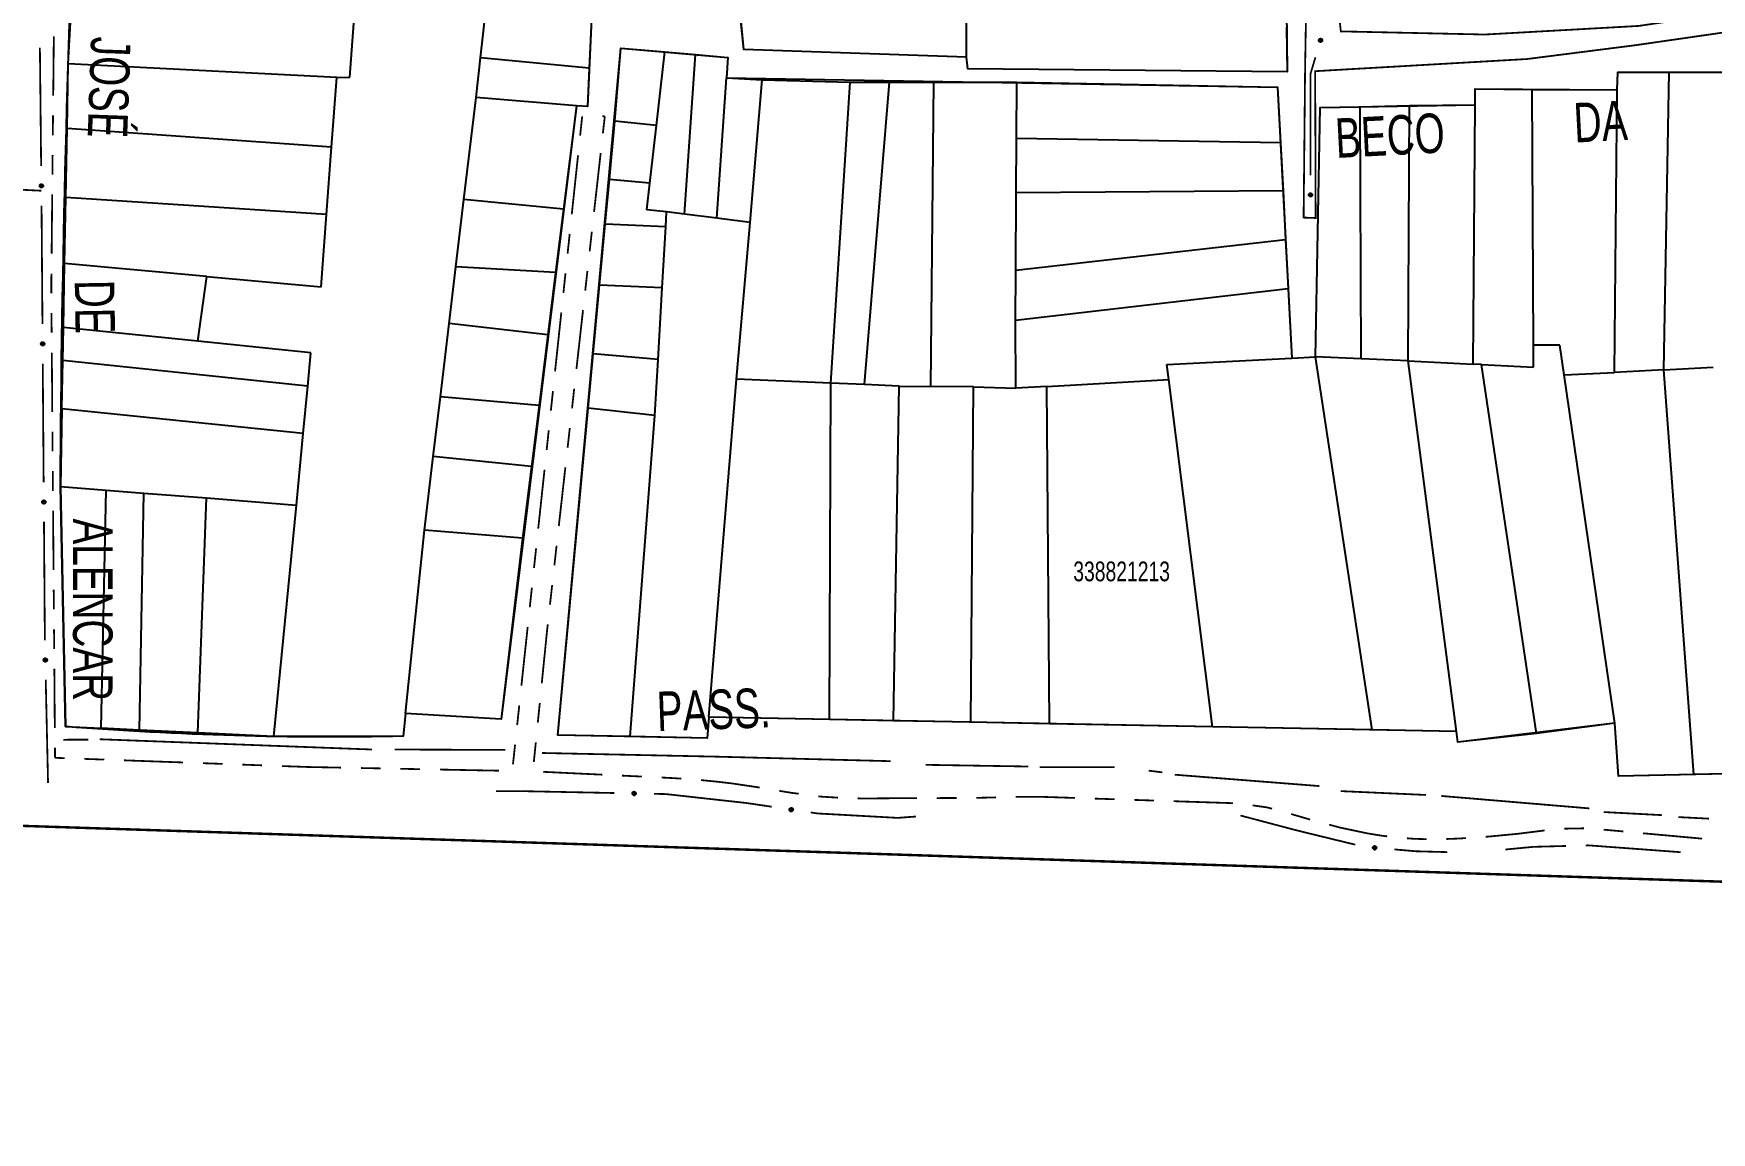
# Model space of a CAD drawing. Extents: x 203614 to 206284, y 4847494 to 4848495.
# Drawn here: x 203980 to 204149.9, y 4847519.5 to 4847630.7 of the extents above; entities that cross this region are included whole.
import ezdxf

# ---------------------------------------------------------------- set-up
doc = ezdxf.new("R2010")
doc.units = 0
doc.header["$LTSCALE"] = 1.5
doc.header["$MEASUREMENT"] = 0
doc.linetypes.add('PHANTOMX2', pattern=[5, 2.5, -0.5, 0.5, -0.5, 0.5, -0.5])
for name, color, linetype in [('CD-MALHA-LOTES', 40, 'CONTINUOUS'), ('CD_TXT_QUADRA', 7, 'CONTINUOUS'), ('HD-VALAS-DRENOS', 170, 'CONTINUOUS'), ('LM-LIM-SETOR-FISCAL', 7, 'CONTINUOUS'), ('RU-QUADRAS', 210, 'CONTINUOUS'), ('SV-EIXO-RUA-N-PAV', 6, 'CONTINUOUS'), ('SV-RUA-NAO-PAV-S-GUIA-C-GUIA', 7, 'PHANTOMX2'), ('SV-TXT-RUA-N-PAV-S-GUIA-C-GUIA', 7, 'CONTINUOUS')]:
    doc.layers.add(name, color=color, linetype=linetype)
doc.styles.add('ARIAL', font='ARIAL.TTF')
doc.linetypes.add('Limite', pattern='A,20,-3,[130,ltypeshp.shx,S=6.35,R=0,X=0,Y=0],-3,20', length=46)

msp = doc.modelspace()

# ---------------------------------------------------------------- linework, layer by layer
at = {"layer": 'CD-MALHA-LOTES', "flags": 128}
for points in [[(203983.5, 4847627.63), (203983.97, 4847636.04)], [(204012.02, 4847626.28), (204012.62, 4847634.52)], [(204025.23, 4847628.24), (204025.78, 4847633.02)], [(204051.88, 4847629.08), (204051.5, 4847632.94)], [(204036.47, 4847632.19), (204036.24, 4847627.19)], [(204074.44, 4847628.29), (204074.43, 4847632.61)], [(204106.85, 4847631.33), (204106.89, 4847626.82)], [(204024.78, 4847624.23), (204025.23, 4847628.24)], [(204036.24, 4847627.19), (204025.23, 4847628.24)], [(204038.83, 4847621.83), (204039.45, 4847629.22)], [(204039.45, 4847629.22), (204043.9, 4847628.83)], [(204043.05, 4847621.38), (204043.9, 4847628.83)], [(204043.9, 4847628.83), (204046.99, 4847628.57)], [(204045.88, 4847612.42), (204046.99, 4847628.57)], [(204046.99, 4847628.57), (204050.27, 4847628.28)], [(204050.27, 4847628.28), (204050.13, 4847626.2)], [(204074.44, 4847628.29), (204051.88, 4847629.08)], [(204074.57, 4847627.11), (204074.44, 4847628.29)], [(203983.38, 4847621.09), (203983.5, 4847627.63)], [(204010.69, 4847626.25), (203983.5, 4847627.63)], [(204010.16, 4847619.18), (204010.69, 4847626.25)], [(204010.69, 4847626.25), (204012.02, 4847626.28)], [(204036.24, 4847627.19), (204036.06, 4847623.29)], [(204049.15, 4847612.01), (204050.13, 4847626.2)], [(204050.13, 4847626.2), (204053.74, 4847625.99)], [(204106.89, 4847626.82), (204074.57, 4847627.11)], [(204140.32, 4847624.98), (204140.39, 4847626.78)], [(204140.39, 4847626.78), (204145.58, 4847626.78)], [(204145.03, 4847596.65), (204145.58, 4847626.78)], [(204145.58, 4847626.78), (204150.82, 4847626.78)], [(204052.53, 4847611.58), (204053.74, 4847625.99)], [(204053.74, 4847625.99), (204062.65, 4847625.76)], [(204060.7, 4847595.3), (204062.65, 4847625.76)], [(204062.65, 4847625.76), (204066.63, 4847625.76)], [(204064.11, 4847595.16), (204066.63, 4847625.76)], [(204066.63, 4847625.76), (204071.13, 4847625.77)], [(204070.84, 4847594.97), (204071.13, 4847625.77)], [(204071.13, 4847625.77), (204079.53, 4847625.77)], [(204079.5, 4847620.06), (204079.53, 4847625.77)], [(204079.53, 4847625.77), (204105.94, 4847625.26)], [(204105.94, 4847625.26), (204106.24, 4847619.62)], [(204125.95, 4847623.49), (204125.94, 4847625.08)], [(204125.94, 4847625.08), (204131.71, 4847625.04)], [(204131.85, 4847599.14), (204131.71, 4847625.04)], [(204131.71, 4847625.04), (204140.32, 4847624.98)], [(204140.03, 4847596.39), (204140.32, 4847624.98)], [(204023.55, 4847613.9), (204024.78, 4847624.23)], [(204034.97, 4847623.37), (204024.78, 4847624.23)], [(204034.97, 4847623.37), (204033.65, 4847612.9)], [(204036.06, 4847623.29), (204034.97, 4847623.37)], [(204109.78, 4847597.96), (204110.25, 4847623.2)], [(204110.25, 4847623.2), (204114.28, 4847623.28)], [(204114.28, 4847623.28), (204119.29, 4847623.39)], [(204114.4, 4847597.76), (204114.28, 4847623.28)], [(204119.15, 4847597.55), (204119.29, 4847623.39)], [(204119.29, 4847623.39), (204125.95, 4847623.49)], [(204125.75, 4847597.23), (204125.95, 4847623.49)], [(203983.25, 4847614.08), (203983.38, 4847621.09)], [(204010.16, 4847619.18), (203983.38, 4847621.09)], [(204038.28, 4847615.92), (204038.83, 4847621.83)], [(204043.05, 4847621.38), (204038.83, 4847621.83)], [(204042.39, 4847615.55), (204043.05, 4847621.38)], [(204079.47, 4847614.58), (204079.5, 4847620.06)], [(204106.24, 4847619.62), (204079.5, 4847620.06)], [(204106.24, 4847619.62), (204106.49, 4847614.76)], [(204009.66, 4847612.38), (204010.16, 4847619.18)], [(204037.87, 4847611.41), (204038.28, 4847615.92)], [(204042.39, 4847615.55), (204038.28, 4847615.92)], [(204042.08, 4847612.83), (204042.39, 4847615.55)], [(204079.43, 4847606.7), (204079.47, 4847614.58)], [(204106.49, 4847614.76), (204079.47, 4847614.58)], [(204106.49, 4847614.76), (204106.75, 4847609.82)], [(203983.12, 4847607.42), (203983.25, 4847614.08)], [(204009.66, 4847612.38), (203983.25, 4847614.08)], [(204022.73, 4847607.08), (204023.55, 4847613.9)], [(204033.65, 4847612.9), (204023.55, 4847613.9)], [(204033.65, 4847612.9), (204032.84, 4847606.5)], [(204044.08, 4847612.65), (204042.08, 4847612.83)], [(204044, 4847611.12), (204044.08, 4847612.65)], [(204045.88, 4847612.42), (204044.08, 4847612.65)], [(204009.11, 4847605.04), (204009.66, 4847612.38)], [(204037.29, 4847605.23), (204037.87, 4847611.41)], [(204044, 4847611.12), (204037.87, 4847611.41)], [(204043.64, 4847604.94), (204044, 4847611.12)], [(204049.15, 4847612.01), (204045.88, 4847612.42)], [(204052.53, 4847611.58), (204049.15, 4847612.01)], [(204051.17, 4847595.72), (204052.53, 4847611.58)], [(204106.75, 4847609.82), (204079.43, 4847606.7)], [(204106.75, 4847609.82), (204107.01, 4847604.9)], [(203983, 4847600.95), (203983.12, 4847607.42)], [(203997.53, 4847606.1), (203983.12, 4847607.42)], [(203996.62, 4847599.54), (203997.53, 4847606.1)], [(203997.53, 4847606.1), (204009.11, 4847605.04)], [(204022.05, 4847601.33), (204022.73, 4847607.08)], [(204032.84, 4847606.5), (204022.73, 4847607.08)], [(204032.84, 4847606.5), (204032.05, 4847600.21)], [(204079.41, 4847601.67), (204079.43, 4847606.7)], [(204036.65, 4847598.28), (204037.29, 4847605.23)], [(204043.64, 4847604.94), (204037.29, 4847605.23)], [(204043.22, 4847597.71), (204043.64, 4847604.94)], [(204079.41, 4847601.67), (204107.01, 4847604.9)], [(204107.01, 4847604.9), (204107.38, 4847597.84)], [(203982.94, 4847597.6), (203983, 4847600.95)], [(203996.62, 4847599.54), (203983, 4847600.95)], [(204021.17, 4847593.93), (204022.05, 4847601.33)], [(204032.05, 4847600.21), (204022.05, 4847601.33)], [(204079.42, 4847594.79), (204079.41, 4847601.67)], [(204008.05, 4847598.36), (203996.62, 4847599.54)], [(204032.05, 4847600.21), (204031.16, 4847593.04)], [(204131.86, 4847596.93), (204131.85, 4847599.14)], [(204134.51, 4847599.14), (204131.85, 4847599.14)], [(204134.95, 4847596.13), (204134.51, 4847599.14)], [(203982.85, 4847592.72), (203982.94, 4847597.6)], [(204007.74, 4847595), (203982.94, 4847597.6)], [(204007.74, 4847595), (204008.05, 4847598.36)], [(204036.14, 4847592.77), (204036.65, 4847598.28)], [(204043.22, 4847597.71), (204036.65, 4847598.28)], [(204042.9, 4847592.04), (204043.22, 4847597.71)], [(204094.72, 4847597.2), (204107.38, 4847597.84)], [(204094.92, 4847595.66), (204094.72, 4847597.2)], [(204107.38, 4847597.84), (204109.78, 4847597.96)], [(204114.4, 4847597.76), (204109.78, 4847597.96)], [(204115.5, 4847560.2), (204109.78, 4847597.96)], [(204119.15, 4847597.55), (204114.4, 4847597.76)], [(204119.15, 4847597.55), (204125.75, 4847597.23)], [(204124.06, 4847560.04), (204119.15, 4847597.55)], [(204126.59, 4847597.19), (204125.75, 4847597.23)], [(204126.59, 4847597.19), (204131.86, 4847596.93)], [(204132.14, 4847559.85), (204126.59, 4847597.19)], [(204048.35, 4847561.49), (204051.17, 4847595.72)], [(204060.7, 4847595.3), (204051.17, 4847595.72)], [(204082.57, 4847594.97), (204094.92, 4847595.66)], [(204099.35, 4847560.51), (204094.92, 4847595.66)], [(204134.95, 4847596.13), (204140.03, 4847596.39)], [(204140.09, 4847560.88), (204134.95, 4847596.13)], [(204145.03, 4847596.65), (204140.03, 4847596.39)], [(204145.03, 4847596.65), (204150.02, 4847596.91)], [(204148.09, 4847555.69), (204145.03, 4847596.65)], [(204007.29, 4847590.22), (204007.74, 4847595)], [(204020.45, 4847587.89), (204021.17, 4847593.93)], [(204031.16, 4847593.04), (204021.17, 4847593.93)], [(204060.56, 4847561.26), (204060.7, 4847595.3)], [(204064.11, 4847595.16), (204060.7, 4847595.3)], [(204067.63, 4847595), (204064.11, 4847595.16)], [(204067.05, 4847561.13), (204067.63, 4847595)], [(204067.63, 4847595), (204070.84, 4847594.97)], [(204075.15, 4847594.94), (204070.84, 4847594.97)], [(204074.87, 4847560.98), (204075.15, 4847594.94)], [(204075.15, 4847594.94), (204079.42, 4847594.79)], [(204082.57, 4847594.97), (204079.42, 4847594.79)], [(204082.84, 4847560.83), (204082.57, 4847594.97)], [(203982.85, 4847592.72), (203982.7, 4847584.85)], [(204007.29, 4847590.22), (203982.85, 4847592.72)], [(204031.16, 4847593.04), (204030.39, 4847586.88)], [(204033.07, 4847559.68), (204036.14, 4847592.77)], [(204042.9, 4847592.04), (204036.14, 4847592.77)], [(204040.38, 4847559.53), (204042.9, 4847592.04)], [(204006.61, 4847582.96), (204007.29, 4847590.22)], [(204019.55, 4847580.42), (204020.45, 4847587.89)], [(204030.39, 4847586.88), (204020.45, 4847587.89)], [(204030.39, 4847586.88), (204029.48, 4847579.62)], [(203982.7, 4847584.85), (203987.33, 4847584.48)], [(203982.7, 4847584.85), (203983.23, 4847560.54)], [(203986.83, 4847560.37), (203987.33, 4847584.48)], [(203987.33, 4847584.48), (203991.15, 4847584.18)], [(203990.71, 4847560.19), (203991.15, 4847584.18)], [(203991.15, 4847584.18), (203997.51, 4847583.68)], [(203996.6, 4847559.91), (203997.51, 4847583.68)], [(203997.51, 4847583.68), (204006.61, 4847582.96)], [(204004.31, 4847559.54), (204006.61, 4847582.96)], [(204017.65, 4847561.86), (204019.55, 4847580.42)], [(204029.48, 4847579.62), (204019.55, 4847580.42)], [(204029.48, 4847579.62), (204027.32, 4847561.29)], [(204017.65, 4847561.86), (204017.42, 4847559.56)], [(204027.32, 4847561.29), (204017.65, 4847561.86)], [(203983.23, 4847560.54), (203986.83, 4847560.37)], [(203990.71, 4847560.19), (203986.83, 4847560.37)], [(203996.6, 4847559.91), (203990.71, 4847560.19)], [(204004.31, 4847559.54), (203996.6, 4847559.91)], [(204048.35, 4847561.49), (204048.19, 4847559.36)], [(204060.56, 4847561.26), (204048.35, 4847561.49)], [(204067.05, 4847561.13), (204060.56, 4847561.26)], [(204067.14, 4847561.13), (204067.05, 4847561.13)], [(204074.87, 4847560.98), (204067.14, 4847561.13)], [(204082.84, 4847560.83), (204074.87, 4847560.98)], [(204099.35, 4847560.51), (204082.84, 4847560.83)], [(204115.5, 4847560.2), (204099.35, 4847560.51)], [(204124.06, 4847560.04), (204115.5, 4847560.2)], [(204124.2, 4847558.98), (204124.06, 4847560.04)], [(204132.14, 4847559.85), (204124.2, 4847558.98)], [(204140.09, 4847560.88), (204132.14, 4847559.85)], [(204140.46, 4847555.52), (204140.09, 4847560.88)], [(204017.42, 4847559.56), (204004.31, 4847559.54)], [(204040.38, 4847559.53), (204033.07, 4847559.68)], [(204048.19, 4847559.36), (204040.38, 4847559.53)], [(204148.09, 4847555.69), (204140.46, 4847555.52)], [(204152.96, 4847555.79), (204148.09, 4847555.69)]]:
    msp.add_lwpolyline(points, dxfattribs=at)
at = {"layer": 'HD-VALAS-DRENOS', "const_width": 0.18, "flags": 128}
for points in [[(203982.99, 4847559.21), (203985.54, 4847559.22)], [(203986.67, 4847559.26), (204014.26, 4847558.22)], [(204016.56, 4847558.22), (204027.76, 4847558.18)], [(204031.46, 4847557.87), (204049.05, 4847557.5), (204066.77, 4847557.04)], [(204070.3, 4847556.67), (204080.69, 4847556.5)], [(204081.84, 4847556.44), (204089.45, 4847556.43)], [(204092.89, 4847556.08), (204094.26, 4847555.91)], [(204095.53, 4847555.67), (204110.17, 4847554.52)], [(204112.33, 4847554.01), (204120.97, 4847553.62)], [(204122.51, 4847553.52), (204137.49, 4847552.26)], [(204138.94, 4847551.89), (204144.84, 4847551.58)], [(204146.51, 4847551.38), (204149.61, 4847551.22)]]:
    msp.add_lwpolyline(points, dxfattribs=at)
at = {"layer": 'LM-LIM-SETOR-FISCAL', "linetype": 'Limite', "ltscale": 0.1, "const_width": 0.25}
msp.add_lwpolyline([(203614.41, 4848259.31), (203616.108988, 4847999.745013), (203622.795286, 4847975.92471), (203627.32, 4847587.17), (203711.22, 4847527.29), (203768.018456, 4847519.600845), (203780.140347, 4847567.972109), (203895, 4847552.65), (203896.209966, 4847543.60772), (203966.249059, 4847540.902424), (203966.717378, 4847550.891452), (204221.1, 4847542.54), (204302.25, 4847551.62)], dxfattribs=at)
at = {"layer": 'RU-QUADRAS', "color": 6, "linetype": 'Continuous'}
msp.add_lwpolyline([(204036.47, 4847632.19), (204036.06, 4847623.29), (204034.97, 4847623.37), (204027.32, 4847561.29), (204017.65, 4847561.86), (204017.42, 4847559.56, -0.0244690542), (203983.23, 4847560.54), (203982.7, 4847584.85, -0.0098193864), (203984.47, 4847652.92)], format="xyb", dxfattribs=at)
for points in [[(204106.79, 4847636.39), (204106.89, 4847626.82), (204074.57, 4847627.11), (204074.44, 4847628.29), (204051.88, 4847629.08), (204051.54, 4847632.94)], [(204171.83, 4847556.21), (204140.46, 4847555.52), (204140.09, 4847560.88), (204124.2, 4847558.98), (204124.06, 4847560.04), (204048.35, 4847561.49), (204048.19, 4847559.36), (204033.07, 4847559.68), (204039.45, 4847629.22), (204050.27, 4847628.28), (204050.13, 4847626.2), (204105.94, 4847625.26), (204107.38, 4847597.84), (204109.78, 4847597.96), (204110.25, 4847623.2), (204125.95, 4847623.49), (204125.94, 4847625.08), (204140.32, 4847624.98), (204140.39, 4847626.78), (204160.33, 4847626.79)]]:
    msp.add_lwpolyline(points, dxfattribs=at)
at = {"layer": 'SV-EIXO-RUA-N-PAV', "flags": 128}
for points in [[(204110.426609, 4847630.106149), (204110.450451, 4847630.063445), (204110.462209, 4847630.021868), (204110.462035, 4847629.984368), (204110.453241, 4847629.95127), (204110.44043, 4847629.918423), (204110.420208, 4847629.888156), (204110.390322, 4847629.859534), (204110.347653, 4847629.835317), (204110.304269, 4847629.826071), (204110.267496, 4847629.824274), (204110.232455, 4847629.831457), (204110.200754, 4847629.844437), (204110.170009, 4847629.866482), (204110.141299, 4847629.897052), (204110.117987, 4847629.940547), (204110.106739, 4847629.981387), (204110.107859, 4847630.017655), (204110.115303, 4847630.052836), (204110.128784, 4847630.086214), (204110.148806, 4847630.11581), (204110.179637, 4847630.144661), (204110.222872, 4847630.167102), (204110.263476, 4847630.178786), (204110.29975, 4847630.178175), (204110.334221, 4847630.170066), (204110.367323, 4847630.157617), (204110.398595, 4847630.138556), (204110.426609, 4847630.106149)], [(203980.882901, 4847615.418287), (203980.918329, 4847615.384569), (203980.941882, 4847615.348346), (203980.952831, 4847615.312479), (203980.954243, 4847615.278262), (203980.951744, 4847615.243094), (203980.941401, 4847615.208193), (203980.921342, 4847615.171999), (203980.887768, 4847615.136223), (203980.849075, 4847615.114533), (203980.814486, 4847615.101918), (203980.778891, 4847615.098392), (203980.744768, 4847615.101392), (203980.70887, 4847615.113334), (203980.672389, 4847615.13402), (203980.637232, 4847615.168651), (203980.614384, 4847615.204322), (203980.604705, 4847615.239291), (203980.601386, 4847615.275098), (203980.604368, 4847615.310972), (203980.614718, 4847615.345173), (203980.635612, 4847615.381865), (203980.670252, 4847615.416113), (203980.705569, 4847615.439307), (203980.740394, 4847615.449475), (203980.77572, 4847615.451948), (203980.811024, 4847615.449871), (203980.84654, 4847615.440935), (203980.882901, 4847615.418287)], [(204109.380081, 4847614.495191), (204109.415151, 4847614.461101), (204109.438321, 4847614.424631), (204109.448891, 4847614.388651), (204109.449941, 4847614.354421), (204109.447071, 4847614.319281), (204109.436361, 4847614.284491), (204109.415921, 4847614.248511), (204109.381971, 4847614.213091), (204109.343051, 4847614.191811), (204109.308331, 4847614.179561), (204109.272701, 4847614.176411), (204109.238611, 4847614.179771), (204109.202841, 4847614.192091), (204109.166581, 4847614.213161), (204109.131791, 4847614.248161), (204109.109321, 4847614.284071), (204109.100011, 4847614.319141), (204109.097071, 4847614.354981), (204109.100431, 4847614.390821), (204109.111141, 4847614.424911), (204109.132421, 4847614.461381), (204109.167421, 4847614.495261), (204109.202981, 4847614.518081), (204109.237911, 4847614.527881), (204109.273261, 4847614.529981), (204109.308541, 4847614.527531), (204109.343961, 4847614.518221), (204109.380081, 4847614.495191)], [(203981.009716, 4847599.418474), (203981.045045, 4847599.384653), (203981.068493, 4847599.34836), (203981.079337, 4847599.312462), (203981.080648, 4847599.278241), (203981.078046, 4847599.24308), (203981.067602, 4847599.20821), (203981.047437, 4847599.172075), (203981.013758, 4847599.136397), (203980.975002, 4847599.11482), (203980.940376, 4847599.102306), (203980.904771, 4847599.098884), (203980.870656, 4847599.101984), (203980.834793, 4847599.114031), (203980.798374, 4847599.134824), (203980.763318, 4847599.169557), (203980.740575, 4847599.205295), (203980.730997, 4847599.240293), (203980.727784, 4847599.276109), (203980.73087, 4847599.311974), (203980.74132, 4847599.346145), (203980.762321, 4847599.382776), (203980.797062, 4847599.416922), (203980.832447, 4847599.440012), (203980.867301, 4847599.450079), (203980.902634, 4847599.452448), (203980.937932, 4847599.450267), (203980.973422, 4847599.441228), (203981.009716, 4847599.418474)], [(203981.131768, 4847583.41894), (203981.167097, 4847583.385118), (203981.190544, 4847583.348826), (203981.201389, 4847583.312928), (203981.2027, 4847583.278707), (203981.200098, 4847583.243546), (203981.189653, 4847583.208675), (203981.169489, 4847583.17254), (203981.13581, 4847583.136862), (203981.097053, 4847583.115286), (203981.062428, 4847583.102771), (203981.026823, 4847583.09935), (203980.992708, 4847583.10245), (203980.956845, 4847583.114496), (203980.920425, 4847583.135289), (203980.885369, 4847583.170023), (203980.862626, 4847583.20576), (203980.853049, 4847583.240758), (203980.849836, 4847583.276575), (203980.852922, 4847583.312439), (203980.863372, 4847583.34661), (203980.884373, 4847583.383241), (203980.919113, 4847583.417387), (203980.954498, 4847583.440478), (203980.989353, 4847583.450544), (203981.024686, 4847583.452914), (203981.059983, 4847583.450733), (203981.095473, 4847583.441693), (203981.131768, 4847583.41894)], [(203981.280366, 4847567.421427), (203981.31619, 4847567.388131), (203981.34017, 4847567.352188), (203981.351543, 4847567.316454), (203981.353358, 4847567.282256), (203981.351275, 4847567.247061), (203981.341347, 4847567.21204), (203981.321717, 4847567.175611), (203981.288568, 4847567.13944), (203981.250134, 4847567.117295), (203981.215697, 4847567.104271), (203981.180146, 4847567.100324), (203981.14599, 4847567.102921), (203981.109953, 4847567.114437), (203981.07323, 4847567.13469), (203981.037666, 4847567.168903), (203981.014398, 4847567.204301), (203981.004306, 4847567.239154), (203981.000564, 4847567.274919), (203981.003121, 4847567.310826), (203981.013066, 4847567.345147), (203981.033524, 4847567.382084), (203981.067757, 4847567.416739), (203981.102798, 4847567.440349), (203981.1375, 4847567.450928), (203981.172794, 4847567.453818), (203981.20812, 4847567.452158), (203981.24374, 4847567.443643), (203981.280366, 4847567.421427)], [(204040.650744, 4847553.888063), (204040.68554, 4847553.922432), (204040.722474, 4847553.944855), (204040.758662, 4847553.95469), (204040.792906, 4847553.955044), (204040.827981, 4847553.951459), (204040.862545, 4847553.940044), (204040.898102, 4847553.918876), (204040.932824, 4847553.884212), (204040.953308, 4847553.844867), (204040.964848, 4847553.809905), (204040.967273, 4847553.774218), (204040.96322, 4847553.740204), (204040.950174, 4847553.704692), (204040.928371, 4847553.668868), (204040.89267, 4847553.634797), (204040.85631, 4847553.613063), (204040.821058, 4847553.604468), (204040.785166, 4847553.602258), (204040.749402, 4847553.606347), (204040.715537, 4847553.617748), (204040.679507, 4847553.639766), (204040.646346, 4847553.675448), (204040.624255, 4847553.711465), (204040.615168, 4847553.746587), (204040.613787, 4847553.781973), (204040.616955, 4847553.817196), (204040.626984, 4847553.852419), (204040.650744, 4847553.888063)], [(204056.566642, 4847552.268429), (204056.605465, 4847552.298175), (204056.644914, 4847552.315802), (204056.682048, 4847552.321033), (204056.716067, 4847552.3171), (204056.750418, 4847552.309156), (204056.783283, 4847552.293506), (204056.815912, 4847552.268057), (204056.846025, 4847552.229322), (204056.861426, 4847552.187724), (204056.868503, 4847552.151592), (204056.866444, 4847552.115883), (204056.858167, 4847552.082642), (204056.840782, 4847552.049041), (204056.814669, 4847552.016226), (204056.774986, 4847551.986889), (204056.736193, 4847551.969874), (204056.700143, 4847551.965757), (204056.664256, 4847551.968054), (204056.629284, 4847551.976584), (204056.597112, 4847551.992133), (204056.564119, 4847552.018485), (204056.535683, 4847552.058035), (204056.51827, 4847552.096532), (204056.513648, 4847552.132515), (204056.516705, 4847552.167795), (204056.524254, 4847552.202345), (204056.53861, 4847552.236037), (204056.566642, 4847552.268429)], [(204115.630788, 4847548.400852), (204115.667743, 4847548.432889), (204115.706055, 4847548.452866), (204115.742805, 4847548.46033), (204115.777, 4847548.458459), (204115.811768, 4847548.452604), (204115.845518, 4847548.438967), (204115.879625, 4847548.415535), (204115.912022, 4847548.378689), (204115.929907, 4847548.338097), (204115.939153, 4847548.302459), (204115.939254, 4847548.26669), (204115.933001, 4847548.233011), (204115.917677, 4847548.198421), (204115.893592, 4847548.164089), (204115.855754, 4847548.132409), (204115.81806, 4847548.113082), (204115.782324, 4847548.106795), (204115.746364, 4847548.106921), (204115.71094, 4847548.113324), (204115.677887, 4847548.1269), (204115.643364, 4847548.151212), (204115.612591, 4847548.188972), (204115.592885, 4847548.226348), (204115.586098, 4847548.261986), (204115.587019, 4847548.297387), (204115.592467, 4847548.332329), (204115.604763, 4847548.366827), (204115.630788, 4847548.400852)]]:
    msp.add_lwpolyline(points, close=True, dxfattribs=at)
for points in [[(204110.128784, 4847630.086214), (204110.106739, 4847629.981387)], [(204110.138161, 4847630.096672), (204110.113731, 4847629.967255)], [(204110.148806, 4847630.11581), (204110.117987, 4847629.940547)], [(204110.164924, 4847630.124278), (204110.131419, 4847629.926366)], [(204110.179637, 4847630.144661), (204110.141299, 4847629.897052)], [(204110.20162, 4847630.151765), (204110.156036, 4847629.884831)], [(204110.222872, 4847630.167102), (204110.170009, 4847629.866482)], [(204110.241593, 4847630.171151), (204110.185731, 4847629.860292)], [(204110.263476, 4847630.178786), (204110.200754, 4847629.844437)], [(204110.279883, 4847630.175375), (204110.216988, 4847629.840982)], [(204110.29975, 4847630.178175), (204110.232455, 4847629.831457)], [(204110.315828, 4847630.171755), (204110.247975, 4847629.830299)], [(204110.334221, 4847630.170066), (204110.267496, 4847629.824274)], [(204110.350738, 4847630.159899), (204110.289015, 4847629.829428)], [(204110.367323, 4847630.157617), (204110.304269, 4847629.826071)], [(204110.381469, 4847630.143595), (204110.327696, 4847629.83496)], [(204110.398595, 4847630.138556), (204110.347653, 4847629.835317)], [(204110.410638, 4847630.122062), (204110.368194, 4847629.851341)], [(204110.426609, 4847630.106149), (204110.390322, 4847629.859534)], [(204110.438651, 4847630.08236), (204110.406979, 4847629.881051)], [(204110.450451, 4847630.063445), (204110.420208, 4847629.888156)], [(204110.457256, 4847630.039773), (204110.431909, 4847629.912054)], [(204110.462209, 4847630.021868), (204110.44043, 4847629.918423)], [(203980.604368, 4847615.310972), (203980.614384, 4847615.204322)], [(203980.610224, 4847615.323739), (203980.625251, 4847615.192896)], [(203980.614718, 4847615.345173), (203980.637232, 4847615.168651)], [(203980.627602, 4847615.358038), (203980.654264, 4847615.159088)], [(203980.635612, 4847615.381865), (203980.672389, 4847615.13402)], [(203980.654502, 4847615.395166), (203980.690086, 4847615.126715)], [(203980.670252, 4847615.416113), (203980.70887, 4847615.113334)], [(203980.686932, 4847615.425529), (203980.72572, 4847615.112081)], [(203980.705569, 4847615.439307), (203980.744768, 4847615.101392)], [(203980.722249, 4847615.440913), (203980.761296, 4847615.102904)], [(203980.740394, 4847615.449475), (203980.778891, 4847615.098392)], [(203980.757653, 4847615.448109), (203980.794057, 4847615.101885)], [(203980.77572, 4847615.451948), (203980.814486, 4847615.101918)], [(203980.794507, 4847615.447134), (203980.833511, 4847615.113219)], [(203980.811024, 4847615.449871), (203980.849075, 4847615.114533)], [(203980.82869, 4847615.440671), (203980.868814, 4847615.129966)], [(203980.84654, 4847615.440935), (203980.887768, 4847615.136223)], [(203980.862931, 4847615.428751), (203980.902637, 4847615.157615)], [(203980.882901, 4847615.418287), (203980.921342, 4847615.171999)], [(203980.901452, 4847615.399137), (203980.930873, 4847615.197487)], [(203980.918329, 4847615.384569), (203980.941401, 4847615.208193)], [(203980.931845, 4847615.363978), (203980.945493, 4847615.234485)], [(203980.941882, 4847615.348346), (203980.951744, 4847615.243094)], [(204109.100431, 4847614.390821), (204109.109321, 4847614.284071)], [(204109.106421, 4847614.403526), (204109.120066, 4847614.272532)], [(204109.111141, 4847614.424911), (204109.131791, 4847614.248161)], [(204109.12416, 4847614.437639), (204109.148721, 4847614.238419)], [(204109.132421, 4847614.461381), (204109.166581, 4847614.213161)], [(204109.15145, 4847614.474481), (204109.184199, 4847614.205671)], [(204109.167421, 4847614.495261), (204109.202841, 4847614.192091)], [(204109.184199, 4847614.504501), (204109.219676, 4847614.190661)], [(204109.202981, 4847614.518081), (204109.238611, 4847614.179771)], [(204109.219676, 4847614.519511), (204109.255154, 4847614.181109)], [(204109.237911, 4847614.527881), (204109.272701, 4847614.176411)], [(204109.255154, 4847614.526333), (204109.287903, 4847614.179745)], [(204109.273261, 4847614.529981), (204109.308331, 4847614.179561)], [(204109.291996, 4847614.524969), (204109.327474, 4847614.190661)], [(204109.308541, 4847614.527531), (204109.343051, 4847614.191811)], [(204109.326109, 4847614.518146), (204109.362951, 4847614.207035)], [(204109.343961, 4847614.518221), (204109.381971, 4847614.213091)], [(204109.360222, 4847614.505866), (204109.397064, 4847614.234326)], [(204109.380081, 4847614.495191), (204109.415921, 4847614.248511)], [(204109.398429, 4847614.475846), (204109.425719, 4847614.273897)], [(204109.415151, 4847614.461101), (204109.436361, 4847614.284491)], [(204109.428448, 4847614.440368), (204109.440729, 4847614.310739)], [(204109.438321, 4847614.424631), (204109.447071, 4847614.319281)], [(203980.73087, 4847599.311974), (203980.740575, 4847599.205295)], [(203980.736764, 4847599.324724), (203980.751408, 4847599.193838)], [(203980.74132, 4847599.346145), (203980.763318, 4847599.169557)], [(203980.754242, 4847599.358972), (203980.780322, 4847599.159945)], [(203980.762321, 4847599.382776), (203980.798374, 4847599.134824)], [(203980.781251, 4847599.396021), (203980.816049, 4847599.127468)], [(203980.797062, 4847599.416922), (203980.834793, 4847599.114031)], [(203980.813769, 4847599.426289), (203980.85164, 4847599.112729)], [(203980.832447, 4847599.440012), (203980.870656, 4847599.101984)], [(203980.849131, 4847599.441569), (203980.887189, 4847599.103448)], [(203980.867301, 4847599.450079), (203980.904771, 4847599.098884)], [(203980.884556, 4847599.448662), (203980.919947, 4847599.102333)], [(203980.902634, 4847599.452448), (203980.940376, 4847599.102306)], [(203980.921407, 4847599.447579), (203980.959434, 4847599.113551)], [(203980.937932, 4847599.450267), (203980.975002, 4847599.11482)], [(203980.955571, 4847599.441017), (203980.994786, 4847599.130196)], [(203980.973422, 4847599.441228), (203981.013758, 4847599.136397)], [(203980.989777, 4847599.428997), (203981.028689, 4847599.157746)], [(203981.009716, 4847599.418474), (203981.047437, 4847599.172075)], [(203981.028212, 4847599.399269), (203981.057042, 4847599.197534)], [(203981.045045, 4847599.384653), (203981.067602, 4847599.20821)], [(203981.058501, 4847599.364022), (203981.07177, 4847599.23449)], [(203981.068493, 4847599.34836), (203981.078046, 4847599.24308)], [(203980.852922, 4847583.312439), (203980.862626, 4847583.20576)], [(203980.858816, 4847583.32519), (203980.87346, 4847583.194304)], [(203980.863372, 4847583.34661), (203980.885369, 4847583.170023)], [(203980.876294, 4847583.359437), (203980.902374, 4847583.16041)], [(203980.884373, 4847583.383241), (203980.920425, 4847583.135289)], [(203980.903302, 4847583.396486), (203980.9381, 4847583.127933)], [(203980.919113, 4847583.417387), (203980.956845, 4847583.114496)], [(203980.935821, 4847583.426755), (203980.973691, 4847583.113194)], [(203980.954498, 4847583.440478), (203980.992708, 4847583.10245)], [(203980.971183, 4847583.442035), (203981.009241, 4847583.103914)], [(203980.989353, 4847583.450544), (203981.026823, 4847583.09935)], [(203981.006607, 4847583.449128), (203981.041999, 4847583.102799)], [(203981.024686, 4847583.452914), (203981.062428, 4847583.102771)], [(203981.043459, 4847583.448044), (203981.081486, 4847583.114017)], [(203981.059983, 4847583.450733), (203981.097053, 4847583.115286)], [(203981.077623, 4847583.441482), (203981.116837, 4847583.130661)], [(203981.095473, 4847583.441693), (203981.13581, 4847583.136862)], [(203981.111829, 4847583.429462), (203981.150741, 4847583.158211)], [(203981.131768, 4847583.41894), (203981.169489, 4847583.17254)], [(203981.150263, 4847583.399735), (203981.179093, 4847583.198)], [(203981.167097, 4847583.385118), (203981.189653, 4847583.208675)], [(203981.180552, 4847583.364487), (203981.193822, 4847583.234955)], [(203981.190544, 4847583.348826), (203981.200098, 4847583.243546)], [(203981.003121, 4847567.310826), (203981.014398, 4847567.204301)], [(203981.008826, 4847567.323662), (203981.025399, 4847567.193006)], [(203981.013066, 4847567.345147), (203981.037666, 4847567.168903)], [(203981.025797, 4847567.358163), (203981.05481, 4847567.159542)], [(203981.033524, 4847567.382084), (203981.07323, 4847567.13469)], [(203981.052256, 4847567.395607), (203981.091012, 4847567.127596)], [(203981.067757, 4847567.416739), (203981.109953, 4847567.114437)], [(203981.084325, 4847567.426351), (203981.126817, 4847567.113384)], [(203981.102798, 4847567.440349), (203981.14599, 4847567.102921)], [(203981.119458, 4847567.442151), (203981.162499, 4847567.104628)], [(203981.1375, 4847567.450928), (203981.180146, 4847567.100324)], [(203981.154774, 4847567.449766), (203981.19527, 4847567.103997)], [(203981.172794, 4847567.453818), (203981.215697, 4847567.104271)], [(203981.191637, 4847567.449226), (203981.234587, 4847567.115796)], [(203981.20812, 4847567.452158), (203981.250134, 4847567.117295)], [(203981.225894, 4847567.443169), (203981.269689, 4847567.13296)], [(203981.24374, 4847567.443643), (203981.288568, 4847567.13944)], [(203981.260274, 4847567.431655), (203981.303183, 4847567.161007)], [(203981.280366, 4847567.421427), (203981.321717, 4847567.175611)], [(203981.299142, 4847567.402498), (203981.330945, 4847567.20121)], [(203981.31619, 4847567.388131), (203981.341347, 4847567.21204)], [(203981.329948, 4847567.367701), (203981.345127, 4847567.238378)], [(203981.34017, 4847567.352188), (203981.351275, 4847567.247061)], [(204040.613787, 4847553.781973), (204040.964848, 4847553.809905)], [(204040.615168, 4847553.746587), (204040.967273, 4847553.774218)], [(204040.616955, 4847553.817196), (204040.953308, 4847553.844867)], [(204040.617066, 4847553.763796), (204040.964249, 4847553.789485)], [(204040.61918, 4847553.800602), (204040.954141, 4847553.82927)], [(204040.623165, 4847553.728187), (204040.962219, 4847553.756771)], [(204040.624255, 4847553.711465), (204040.96322, 4847553.740204)], [(204040.626695, 4847553.83457), (204040.938492, 4847553.865073)], [(204040.626984, 4847553.852419), (204040.932824, 4847553.884212)], [(204040.63745, 4847553.692411), (204040.951947, 4847553.721495)], [(204040.639668, 4847553.868426), (204040.911901, 4847553.899735)], [(204040.646346, 4847553.675448), (204040.950174, 4847553.704692)], [(204040.650744, 4847553.888063), (204040.898102, 4847553.918876)], [(204040.666797, 4847553.659058), (204040.936219, 4847553.68633)], [(204040.670458, 4847553.906014), (204040.872921, 4847553.929189)], [(204040.679507, 4847553.639766), (204040.928371, 4847553.668868)], [(204040.68554, 4847553.922432), (204040.862545, 4847553.940044)], [(204040.703076, 4847553.631024), (204040.902755, 4847553.651526)], [(204040.70654, 4847553.935305), (204040.836392, 4847553.944945)], [(204040.715537, 4847553.617748), (204040.89267, 4847553.634797)], [(204040.722474, 4847553.944855), (204040.827981, 4847553.951459)], [(204040.736821, 4847553.612595), (204040.868066, 4847553.623571)], [(204040.749402, 4847553.606347), (204040.85631, 4847553.613063)], [(204056.513648, 4847552.132515), (204056.866444, 4847552.115883)], [(204056.516705, 4847552.167795), (204056.868503, 4847552.151592)], [(204056.517684, 4847552.149351), (204056.865354, 4847552.131408)], [(204056.51827, 4847552.096532), (204056.858167, 4847552.082642)], [(204056.519281, 4847552.113259), (204056.859247, 4847552.099205)], [(204056.524254, 4847552.202345), (204056.861426, 4847552.187724)], [(204056.524386, 4847552.185604), (204056.860301, 4847552.172145)], [(204056.528978, 4847552.075977), (204056.844643, 4847552.065491)], [(204056.535683, 4847552.058035), (204056.840782, 4847552.049041)], [(204056.536091, 4847552.218364), (204056.849254, 4847552.209625)], [(204056.53861, 4847552.236037), (204056.846025, 4847552.229322)], [(204056.553197, 4847552.250332), (204056.827208, 4847552.24734)], [(204056.553922, 4847552.039215), (204056.824639, 4847552.03257)], [(204056.564119, 4847552.018485), (204056.814669, 4847552.016226)], [(204056.566642, 4847552.268429), (204056.815912, 4847552.268057)], [(204056.58641, 4847552.006863), (204056.787085, 4847552.002225)], [(204056.588448, 4847552.283773), (204056.792219, 4847552.281439)], [(204056.597112, 4847551.992133), (204056.774986, 4847551.986889)], [(204056.605465, 4847552.298175), (204056.783283, 4847552.293506)], [(204056.617584, 4847551.984357), (204056.749171, 4847551.97883)], [(204056.62791, 4847552.30832), (204056.757948, 4847552.301641)], [(204056.629284, 4847551.976584), (204056.736193, 4847551.969874)], [(204056.644914, 4847552.315802), (204056.750418, 4847552.309156)], [(204115.586098, 4847548.261986), (204115.939254, 4847548.26669)], [(204115.587019, 4847548.297387), (204115.939153, 4847548.302459)], [(204115.58911, 4847548.279035), (204115.937229, 4847548.282121)], [(204115.592467, 4847548.332329), (204115.929907, 4847548.338097)], [(204115.592884, 4847548.243105), (204115.933078, 4847548.249608)], [(204115.592885, 4847548.226348), (204115.933001, 4847548.233011)], [(204115.59361, 4847548.315627), (204115.929726, 4847548.322479)], [(204115.603316, 4847548.349034), (204115.916435, 4847548.359223)], [(204115.604763, 4847548.366827), (204115.912022, 4847548.378689)], [(204115.604815, 4847548.206477), (204115.920537, 4847548.215074)], [(204115.612591, 4847548.188972), (204115.917677, 4847548.198421)], [(204115.61846, 4847548.381976), (204115.892152, 4847548.395538)], [(204115.630788, 4847548.400852), (204115.879625, 4847548.415535)], [(204115.631934, 4847548.171289), (204115.902558, 4847548.181005)], [(204115.643364, 4847548.151212), (204115.893592, 4847548.164089)], [(204115.651627, 4847548.417485), (204115.855167, 4847548.427462)], [(204115.666315, 4847548.140957), (204115.866904, 4847548.148448)], [(204115.667743, 4847548.432889), (204115.845518, 4847548.438967)], [(204115.677887, 4847548.1269), (204115.855754, 4847548.132409)], [(204115.689534, 4847548.444371), (204115.819739, 4847548.445557)], [(204115.698792, 4847548.120375), (204115.830473, 4847548.122805)], [(204115.706055, 4847548.452866), (204115.811768, 4847548.452604)], [(204115.71094, 4847548.113324), (204115.81806, 4847548.113082)]]:
    msp.add_lwpolyline(points, dxfattribs=at)
at = {"layer": 'SV-EIXO-RUA-N-PAV', "const_width": 0.18, "flags": 128}
for points in [[(203980.626588, 4847629.272673), (203980.753235, 4847617.273342)], [(204109.765744, 4847628.279026), (204109.479437, 4847627.320888)], [(204109.479437, 4847627.320888), (204109.27, 4847626.62)], [(204109.27, 4847626.62), (204109.27, 4847616.351511)], [(203980.78, 4847614.78), (203968.794078, 4847615.361098)], [(203980.79394, 4847613.273551), (203980.885478, 4847601.2739)], [(203980.915991, 4847597.274016), (203981.00753, 4847585.274365)], [(203981.038043, 4847581.274482), (203981.129582, 4847569.274831)], [(203981.218283, 4847565.27582), (203981.442059, 4847555.278324)], [(203981.442059, 4847555.278324), (203981.451957, 4847554.836118)], [(204026.794545, 4847554.01), (204028.794545, 4847554.010571)], [(204028.794545, 4847554.010571), (204029.25, 4847554.01)], [(204029.25, 4847554.01), (204038.792569, 4847553.815779)], [(204042.79174, 4847553.734383), (204043.791533, 4847553.714034)], [(204043.791533, 4847553.714034), (204043.99, 4847553.71)], [(204043.99, 4847553.71), (204051.744125, 4847552.851609)], [(204051.744125, 4847552.851609), (204052.12, 4847552.81)], [(204052.12, 4847552.81), (204054.714021, 4847552.42916)], [(204058.671597, 4847551.848131), (204059.34, 4847551.75)], [(204059.34, 4847551.75), (204066.65321, 4847551.34471)], [(204066.65321, 4847551.34471), (204067.46, 4847551.3)], [(204067.46, 4847551.3), (204068.648731, 4847551.387838)], [(204068.648731, 4847551.387838), (204069.327797, 4847551.438015)], [(204102.162586, 4847551.531058), (204102.21, 4847551.53)], [(204102.21, 4847551.53), (204106.998531, 4847550.265894)], [(204106.998531, 4847550.265894), (204107.93, 4847550.02)], [(204107.93, 4847550.02), (204113.794943, 4847548.590582)], [(204117.757283, 4847548.108445), (204119.750004, 4847547.937964)], [(204119.750004, 4847547.937964), (204119.96, 4847547.92)], [(204119.96, 4847547.92), (204122.748226, 4847547.84491)], [(204122.748226, 4847547.84491), (204123.115855, 4847547.835013)], [(204128.986222, 4847548.098122), (204130.97727, 4847548.287147)], [(204130.97727, 4847548.287147), (204131.85, 4847548.37)], [(204131.85, 4847548.37), (204134.97221, 4847548.454236)], [(204134.97221, 4847548.454236), (204135.144038, 4847548.458868)], [(204137.120823, 4847548.512198), (204137.41, 4847548.52)], [(204137.41, 4847548.52), (204146.096801, 4847547.874939)], [(204146.096801, 4847547.874939), (204146.736889, 4847547.827409)]]:
    msp.add_lwpolyline(points, dxfattribs=at)
at = {"layer": 'SV-RUA-NAO-PAV-S-GUIA-C-GUIA', "const_width": 0.18, "flags": 128}
for points in [[(204107.65, 4847680.62), (204109.33, 4847657.84), (204112.34, 4847630.91), (204126.92, 4847630.59), (204142.49, 4847631.46), (204152.64, 4847632.97), (204158.18, 4847634.69), (204184.48, 4847637.85), (204184.52, 4847636.86), (204171.67, 4847635.42), (204160.76, 4847633.79), (204153.88, 4847631.2), (204142.1, 4847629.5), (204131.18, 4847628.11), (204109.74, 4847626.88), (204109.79, 4847612.02), (204108.57, 4847612.06), (204108.72, 4847627.13), (204108.86, 4847635.41), (204107.02, 4847655.73), (204104.53, 4847678.96)], [(203981.976056, 4847624.398455), (203982.037039, 4847630.398145)], [(203981.9354, 4847620.398661), (203981.955728, 4847622.398558)], [(204035.53, 4847622.3), (204035.322627, 4847620.352057)], [(204035.571049, 4847622.300347), (204035.53, 4847622.3)], [(204037.82, 4847622.32), (204037.570972, 4847622.317824)], [(204037.624578, 4847620.579977), (204037.736186, 4847621.573729)], [(204037.736186, 4847621.573729), (204037.82, 4847622.32)], [(203981.894745, 4847616.398868), (203981.915073, 4847618.398764)], [(204035.110909, 4847618.363295), (204034.475755, 4847612.397008)], [(204036.731714, 4847612.629958), (204037.401362, 4847618.592472)], [(203981.813434, 4847608.399281), (203981.874417, 4847614.398971)], [(204034.264037, 4847610.408246), (204034.052318, 4847608.419483)], [(204036.285281, 4847608.654949), (204036.508498, 4847610.642454)], [(203981.78, 4847605.11), (203981.793106, 4847606.399384)], [(204033.8406, 4847606.430721), (204033.628882, 4847604.441959)], [(204035.838849, 4847604.67994), (204036.062065, 4847606.667445)], [(203981.785657, 4847604.399473), (203981.78, 4847605.11)], [(203981.817502, 4847600.3996), (203981.801579, 4847602.399537)], [(204033.417164, 4847602.453196), (204032.78201, 4847596.48691)], [(204034.945984, 4847596.729922), (204035.615633, 4847602.692435)], [(203981.881191, 4847592.399854), (203981.833424, 4847598.399664)], [(204032.570291, 4847594.498147), (204032.48, 4847593.65)], [(204034.499552, 4847592.754912), (204034.722768, 4847594.742417)], [(204032.48, 4847593.65), (204032.357757, 4847592.509472)], [(203981.913036, 4847588.399981), (203981.897114, 4847590.399917)], [(204032.144616, 4847590.520862), (204031.931475, 4847588.532252)], [(204034.05312, 4847588.779903), (204034.276336, 4847590.767408)], [(203981.944881, 4847584.400107), (203981.928958, 4847586.400044)], [(204031.718334, 4847586.543641), (204031.078912, 4847580.57781)], [(204033.160255, 4847580.829885), (204033.829903, 4847586.792399)], [(203982.00857, 4847576.400361), (203981.960803, 4847582.400171)], [(204030.865771, 4847578.5892), (204030.65263, 4847576.60059)], [(204032.713822, 4847576.854876), (204032.937039, 4847578.84238)], [(203982.040415, 4847572.400488), (203982.024493, 4847574.400424)], [(204030.439489, 4847574.611979), (204030.226348, 4847572.623369)], [(204032.26739, 4847572.879866), (204032.490606, 4847574.867371)], [(203982.07226, 4847568.400614), (203982.056338, 4847570.400551)], [(204030.013207, 4847570.634759), (204029.373784, 4847564.668928)], [(204031.437504, 4847564.923141), (204031.938443, 4847569.897984)], [(204031.938443, 4847569.897984), (204031.99, 4847570.41)], [(204031.99, 4847570.41), (204032.044174, 4847570.892362)], [(203982.13595, 4847560.400868), (203982.088182, 4847566.400678)], [(204029.160643, 4847562.680318), (204028.947502, 4847560.691707)], [(204031.036753, 4847560.943267), (204031.237128, 4847562.933204)], [(203982.16, 4847557.38), (203982.151872, 4847558.400931)], [(204028.734361, 4847558.703097), (204028.52122, 4847556.714487)], [(204030.636001, 4847556.963393), (204030.836377, 4847558.95333)], [(203983.138392, 4847557.344487), (203982.16, 4847557.38)], [(203987.135759, 4847557.199383), (203985.137076, 4847557.271935)], [(203995.130494, 4847556.909175), (203989.134443, 4847557.126831)], [(203999.127861, 4847556.764072), (203997.129177, 4847556.836624)], [(204003.125228, 4847556.618968), (204001.126545, 4847556.69152)], [(204007.78, 4847556.45), (204005.123912, 4847556.546416)], [(204008.122099, 4847556.443385), (204007.78, 4847556.45)], [(204011.121537, 4847556.38534), (204008.122099, 4847556.443385)], [(204015.120788, 4847556.307946), (204013.121163, 4847556.346643)], [(204019.120039, 4847556.230553), (204017.120414, 4847556.26925)], [(204027.118542, 4847556.075766), (204021.119665, 4847556.191856)], [(204037.573731, 4847555.67328), (204031.580595, 4847555.960186)], [(204041.569155, 4847555.482009), (204039.571443, 4847555.577644)], [(204043.7, 4847555.38), (204043.566868, 4847555.386373)], [(204044.565508, 4847555.334267), (204043.7, 4847555.38)], [(204044.7968, 4847555.322045), (204044.565508, 4847555.334267)], [(204045.563546, 4847555.271892), (204044.7968, 4847555.322045)], [(204047.789446, 4847555.102335), (204047.557802, 4847555.121198)], [(204048.553292, 4847555.02662), (204047.789446, 4847555.102335)], [(204049.282715, 4847554.954315), (204048.553292, 4847555.02662)], [(204049.547861, 4847554.922889), (204049.282715, 4847554.954315)], [(204050.773109, 4847554.777666), (204049.547861, 4847554.922889)], [(204051.530877, 4847554.664471), (204050.773109, 4847554.777666)], [(204053.508929, 4847554.36899), (204051.530877, 4847554.664471)], [(204056.629873, 4847553.85048), (204055.481656, 4847554.039991)], [(204057.458988, 4847553.741478), (204056.629873, 4847553.85048)], [(204059.6, 4847553.46), (204059.441924, 4847553.480782)], [(204060.438936, 4847553.407714), (204059.6, 4847553.46)], [(204061.437, 4847553.345509), (204060.438936, 4847553.407714)], [(204063.601602, 4847553.272894), (204063.435421, 4847553.276349)], [(204064.435385, 4847553.271915), (204063.601602, 4847553.272894)], [(204065.103783, 4847553.271066), (204064.435385, 4847553.271915)], [(204065.435371, 4847553.27407), (204065.103783, 4847553.271066)], [(204066.607037, 4847553.284723), (204065.435371, 4847553.27407)], [(204067.435286, 4847553.292497), (204066.607037, 4847553.284723)], [(204068.520686, 4847553.302698), (204067.435286, 4847553.292497)], [(204069.435235, 4847553.305173), (204068.520686, 4847553.302698)], [(204071.522027, 4847553.306428), (204071.435232, 4847553.306466)], [(204072.435227, 4847553.3096), (204071.522027, 4847553.306428)], [(204073.435221, 4847553.313105), (204072.435227, 4847553.3096)], [(204076.340432, 4847553.347288), (204075.435087, 4847553.332171)], [(204076.434925, 4847553.34986), (204076.340432, 4847553.347288)], [(204077.434554, 4847553.377108), (204076.434925, 4847553.34986)], [(204082.34, 4847553.42), (204079.433916, 4847553.426244)], [(204082.433858, 4847553.416901), (204082.34, 4847553.42)], [(204085.432222, 4847553.317819), (204082.433858, 4847553.416901)], [(204089.43004, 4847553.18571), (204087.431131, 4847553.251765)], [(204093.427857, 4847553.0536), (204091.428948, 4847553.119655)], [(204101.423493, 4847552.789381), (204095.426766, 4847552.987546)], [(204104.880325, 4847552.357737), (204103.408678, 4847552.569109)], [(204105.376854, 4847552.227795), (204104.880325, 4847552.357737)], [(204107.898454, 4847551.517827), (204107.30368, 4847551.692581)], [(204108.263323, 4847551.411359), (204107.898454, 4847551.517827)], [(204109.223289, 4847551.131244), (204108.263323, 4847551.411359)], [(204112.240088, 4847550.322851), (204111.154834, 4847550.612582)], [(204113.097854, 4847550.141457), (204112.240088, 4847550.322851)], [(204115.117567, 4847549.714344), (204113.097854, 4847550.141457)], [(204116.04173, 4847549.568375), (204115.117567, 4847549.714344)], [(204116.601014, 4847549.480038), (204116.04173, 4847549.568375)], [(204130.27643, 4847549.690402), (204128.008539, 4847549.474836)], [(204130.992697, 4847549.78031), (204130.27643, 4847549.690402)], [(204132.899784, 4847550.019696), (204130.992697, 4847549.78031)], [(204132.977188, 4847550.028879), (204132.899784, 4847550.019696)], [(204136.966831, 4847550.242556), (204134.967141, 4847550.207378)], [(204140.951933, 4847549.924596), (204138.960227, 4847550.106551)], [(204148.918757, 4847549.196776), (204142.943639, 4847549.742641)], [(204117.031795, 4847549.429092), (204116.601014, 4847549.480038)], [(204119.830833, 4847549.177924), (204119.021974, 4847549.236418)], [(204120.019799, 4847549.173032), (204119.830833, 4847549.177924)], [(204121.019463, 4847549.147132), (204120.019799, 4847549.173032)], [(204124.332186, 4847549.211856), (204123.019144, 4847549.161467)], [(204125.016695, 4847549.256922), (204124.332186, 4847549.211856)], [(204127.291917, 4847549.406721), (204127.012375, 4847549.388316)], [(204128.008539, 4847549.474836), (204127.291917, 4847549.406721)]]:
    msp.add_lwpolyline(points, dxfattribs=at)

# ---------------------------------------------------------------- texts
at = {"layer": 'CD_TXT_QUADRA', "style": 'ARIAL', "width": 0.7}
msp.add_text('338821213', height=2, dxfattribs=at).set_placement((204085.25, 4847575.25, 16.09))
at = {"layer": 'SV-TXT-RUA-N-PAV-S-GUIA-C-GUIA', "style": 'ARIAL', "width": 0.7}
for s, rotation, p in [('JOSÉ', 268, (203985.82, 4847630.42)), ('BECO', 3, (204111.88, 4847618.09)), ('DA', 3, (204136.02, 4847619.65)), ('DE', 271, (203984.15, 4847605.72)), ('ALENCAR', 270, (203983.98, 4847581.6)), ('PASS.', 2, (204043.15, 4847560.07))]:
    msp.add_text(s, height=4, rotation=rotation, dxfattribs=at).set_placement(p)

doc.saveas('drawing.dxf')
